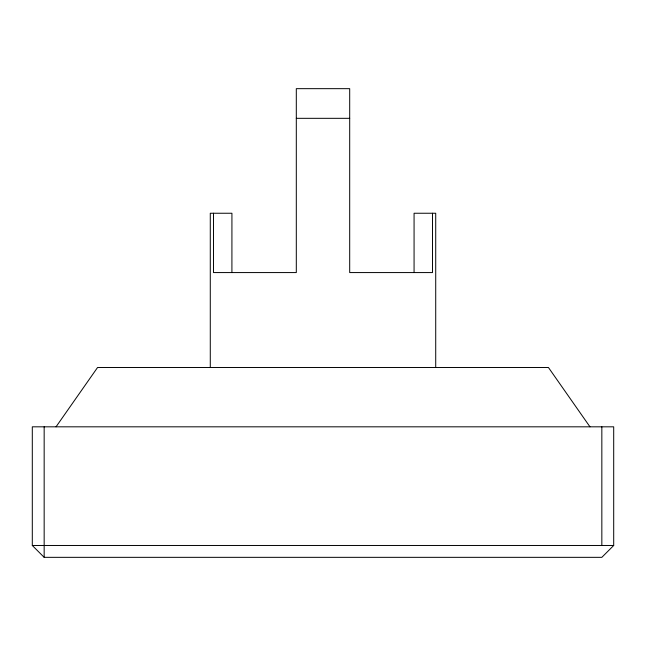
<?xml version="1.0" encoding="UTF-8"?>
<svg xmlns="http://www.w3.org/2000/svg" width="646" height="646" viewBox="0 0 646 646"><rect width="100%" height="100%" fill="white"/><g stroke="black" fill="none" stroke-linecap="round" stroke-linejoin="round"><path stroke-width="0.97" d="M56.032 426.82L97.562 367.493L548.438 367.493L589.968 426.82M613.7 545.474L601.838 557.337L44.162 557.337L32.3 545.474L32.3 426.82L613.7 426.82L613.7 545.474L32.3 545.474M296.304 118.323L349.696 118.323M601.838 426.82L601.838 545.474M435.719 367.493L435.719 213.245L414.07 213.245L414.07 272.572M432.497 213.245L432.497 272.572L349.696 272.572L349.696 88.663L296.304 88.663L296.304 272.572L213.503 272.572L213.503 213.245M231.914 272.572L231.93 213.245L210.281 213.245L210.281 367.493M44.162 426.82L44.162 557.337"/></g></svg>
